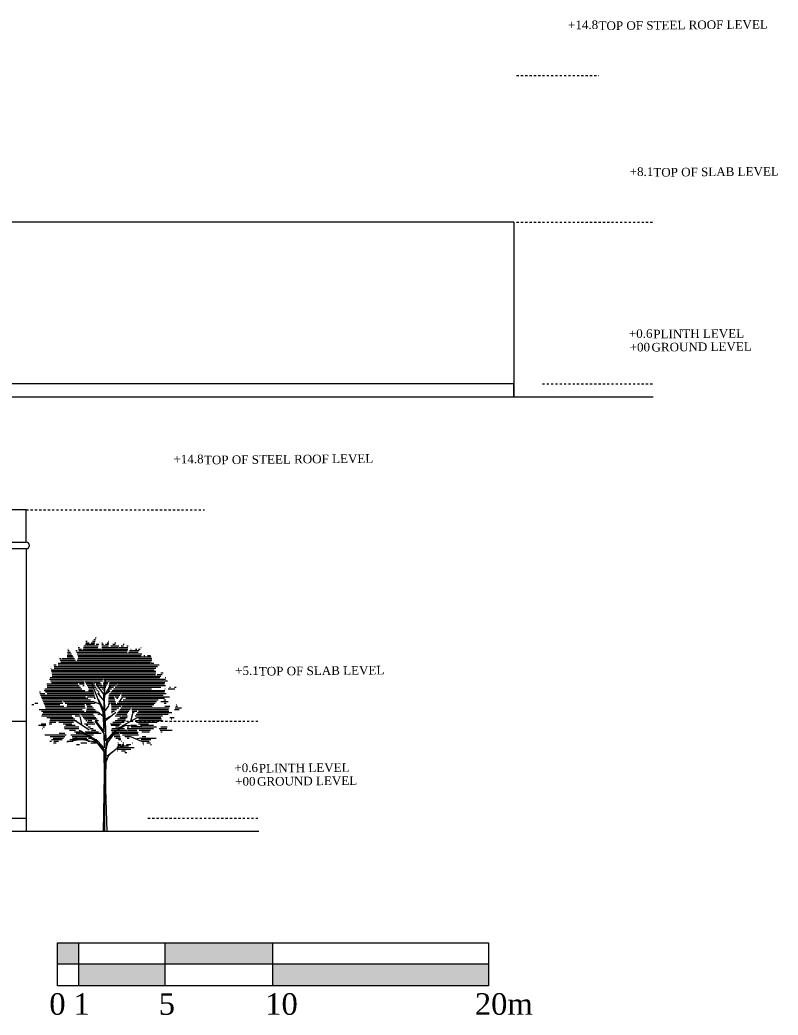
# Model space of a CAD drawing. Header units: inches. Extents: x 0 to 109, y 0 to 144.
# Drawn here: x 73.56 to 108.73, y 0.45 to 46.61 of the extents above; entities that cross this region are included whole.
import ezdxf

# ---------------------------------------------------------------- set-up
doc = ezdxf.new("R2010")
doc.units = ezdxf.units.IN
doc.header["$MEASUREMENT"] = 0
doc.linetypes.add('DASHED2', pattern=[9.525, 6.35, -3.175])
for name, color, linetype, lineweight in [('M_ABOVE', 252, 'DASHED2', 9), ('M_ARROWS', 252, 'Continuous', 13), ('M_ELEV 2', 251, 'Continuous', 15), ('M_TEXT', 250, 'Continuous', 0)]:
    doc.layers.add(name, color=color, linetype=linetype, lineweight=lineweight)
doc.layers.add('M_FURNITURE', color=250, linetype='Continuous', lineweight=5, transparency=0.1)
doc.styles.get("Standard").update_dxf_attribs({"font": 'arial.ttf'})

# ---------------------------------------------------------------- blocks, each defined once
blk = doc.blocks.new('*X2')
at = {"color": 0, "linetype": 'ByBlock'}
for p, q in [((6.788, 13.8), (7.343, 13.8)), ((6.81, 14), (6.88, 14)), ((6.81, 13.9), (7.01, 13.9)), ((7.138, 13.9), (7.369, 13.9)), ((7.22, 14), (7.395, 14)), ((7.302, 14.1), (7.42, 14.1)), ((7.384, 14.2), (7.446, 14.2)), ((7.453, 13.8), (7.618, 13.8)), ((7.465, 14.3), (7.472, 14.3)), ((7.64, 13.9), (7.646, 13.9)), ((7.819, 13.9), (7.852, 13.9)), ((7.819, 13.8), (7.922, 13.8)), ((8.038, 13.8), (8.238, 13.8)), ((8.138, 13.9), (8.243, 13.9)), ((8.238, 14), (8.248, 14)), ((8.506, 13.8), (8.651, 13.8)), ((8.634, 13.9), (8.693, 13.9)), ((9.156, 13.8), (9.211, 13.8)), ((5.645, 13.2), (5.896, 13.2)), ((5.653, 13.3), (5.83, 13.3)), ((5.661, 13.4), (5.763, 13.4)), ((5.668, 13.5), (5.697, 13.5)), ((6.175, 13.4), (6.259, 13.4)), ((6.218, 13.3), (9.407, 13.3)), ((6.261, 13.2), (9.392, 13.2)), ((6.296, 13.7), (6.305, 13.7)), ((6.318, 13.6), (6.413, 13.6)), ((6.341, 13.5), (6.52, 13.5)), ((6.363, 13.4), (9.422, 13.4)), ((6.616, 13.5), (7.767, 13.5)), ((6.646, 13.6), (7.567, 13.6)), ((6.677, 13.7), (7.589, 13.7)), ((7.819, 13.7), (8.233, 13.7)), ((7.819, 13.6), (8.228, 13.6)), ((7.819, 13.5), (9.438, 13.5)), ((8.251, 13.6), (8.838, 13.6)), ((8.379, 13.7), (8.888, 13.7)), ((8.889, 13.6), (9.453, 13.6)), ((9.023, 13.7), (9.17, 13.7)), ((9.389, 13.7), (9.468, 13.7)), ((9.408, 13.2), (10.335, 13.2)), ((9.483, 13.3), (10.095, 13.3)), ((9.557, 13.4), (10.161, 13.4)), ((9.632, 13.5), (9.652, 13.5)), ((9.929, 13.5), (10.013, 13.5)), ((10.112, 13.5), (10.228, 13.5)), ((10.272, 13.6), (10.294, 13.6)), ((5.053, 12.6), (10.873, 12.6)), ((5.113, 13), (5.114, 13)), ((5.153, 12.9), (5.243, 12.9)), ((5.193, 12.8), (6.163, 12.8)), ((5.233, 12.7), (10.918, 12.7)), ((5.322, 12.9), (6.096, 12.9)), ((5.63, 13), (6.03, 13)), ((5.637, 13.1), (5.963, 13.1)), ((6.263, 12.8), (10.964, 12.8)), ((6.296, 12.9), (10.948, 12.9)), ((6.304, 13.1), (10.285, 13.1)), ((6.329, 13), (10.235, 13)), ((10.263, 13), (10.504, 13)), ((10.448, 13.1), (10.504, 13.1)), ((10.535, 13), (10.907, 13)), ((10.685, 13.1), (10.865, 13.1)), ((10.908, 12.6), (11.084, 12.6)), ((4.6, 12.3), (4.626, 12.3)), ((4.621, 12.2), (11.102, 12.2)), ((4.643, 12.1), (11.21, 12.1)), ((4.665, 12), (11.202, 12)), ((4.687, 11.9), (11.195, 11.9)), ((4.784, 12.5), (4.931, 12.5)), ((4.801, 12.4), (11.314, 12.4)), ((4.817, 12.3), (11.208, 12.3)), ((5.062, 12.5), (11.419, 12.5)), ((11.282, 11.9), (11.595, 11.9)), ((11.522, 12), (11.658, 12)), ((4.351, 11.3), (6.301, 11.3)), ((4.519, 11.6), (7.885, 11.6)), ((4.556, 11.7), (7.928, 11.7)), ((4.581, 11.5), (6.684, 11.5)), ((4.644, 11.4), (6.689, 11.4)), ((4.68, 11.8), (11.531, 11.8)), ((6.408, 11.3), (6.694, 11.3)), ((6.715, 11.5), (7.842, 11.5)), ((6.772, 11.4), (7.283, 11.4)), ((6.828, 11.3), (7.342, 11.3)), ((7.328, 11.4), (7.714, 11.4)), ((7.445, 11.3), (7.782, 11.3)), ((7.903, 11.3), (8.161, 11.3)), ((7.917, 11.4), (8.211, 11.4)), ((7.93, 11.5), (8.261, 11.5)), ((7.943, 11.6), (8.311, 11.6)), ((7.956, 11.7), (11.467, 11.7)), ((8.271, 11.3), (8.784, 11.3)), ((8.285, 11.4), (11.782, 11.4)), ((8.299, 11.5), (11.937, 11.5)), ((8.312, 11.6), (11.82, 11.6)), ((8.815, 11.3), (11.751, 11.3)), ((11.79, 11.7), (11.835, 11.7)), ((3.878, 10.8), (3.948, 10.8)), ((3.918, 10.7), (4.219, 10.7)), ((4.18, 10.9), (6.735, 10.9)), ((4.221, 11), (6.544, 11)), ((4.274, 10.8), (7.301, 10.8)), ((4.364, 11.2), (6.382, 11.2)), ((4.368, 10.7), (7.327, 10.7)), ((4.378, 11.1), (6.463, 11.1)), ((6.608, 11.2), (6.7, 11.2)), ((6.885, 11.2), (7.196, 11.2)), ((6.942, 11.1), (7.222, 11.1)), ((6.961, 10.9), (7.274, 10.9)), ((6.998, 11), (7.248, 11)), ((7.244, 11.2), (7.4, 11.2)), ((7.328, 11.1), (7.459, 11.1)), ((7.413, 11), (7.517, 11)), ((7.497, 10.9), (7.576, 10.9)), ((7.563, 11.2), (7.851, 11.2)), ((7.581, 10.8), (7.634, 10.8)), ((7.666, 10.7), (7.693, 10.7)), ((7.681, 11.1), (8.061, 11.1)), ((7.799, 11), (8.011, 11)), ((7.89, 11.2), (8.111, 11.2)), ((7.917, 10.9), (7.961, 10.9)), ((8.216, 10.9), (8.292, 10.9)), ((8.229, 11), (8.415, 11)), ((8.243, 11.1), (8.538, 11.1)), ((8.257, 11.2), (8.661, 11.2)), ((8.285, 10.7), (9.004, 10.7)), ((8.374, 10.8), (11.76, 10.8)), ((8.462, 10.9), (11.771, 10.9)), ((8.55, 11), (10.926, 11)), ((8.638, 11.1), (11.525, 11.1)), ((8.726, 11.2), (11.823, 11.2)), ((9.043, 10.7), (11.86, 10.7)), ((11.77, 11), (11.793, 11)), ((11.99, 11), (12.392, 11)), ((12.065, 11.1), (12.137, 11.1)), ((12.378, 11.1), (12.492, 11.1)), ((3.592, 10.1), (3.776, 10.1)), ((3.957, 10.6), (7.353, 10.6)), ((3.997, 10.5), (6.782, 10.5)), ((4.037, 10.4), (6.936, 10.4)), ((4.076, 10.3), (5.289, 10.3)), ((4.116, 10.2), (5.319, 10.2)), ((4.155, 10.1), (5.35, 10.1)), ((5.3, 10.3), (7.09, 10.3)), ((5.406, 10.2), (7.245, 10.2)), ((5.512, 10.1), (6.702, 10.1)), ((6.702, 10.1), (7.399, 10.1)), ((6.914, 10.5), (7.379, 10.5)), ((7.325, 10.4), (7.405, 10.4)), ((7.75, 10.6), (7.752, 10.6)), ((8.22, 10.1), (8.346, 10.1)), ((8.225, 10.2), (8.396, 10.2)), ((8.23, 10.3), (8.637, 10.3)), ((8.236, 10.4), (8.611, 10.4)), ((8.241, 10.5), (8.585, 10.5)), ((8.246, 10.6), (8.559, 10.6)), ((8.4, 10.2), (8.663, 10.2)), ((8.402, 10.1), (8.689, 10.1)), ((8.579, 10.6), (8.944, 10.6)), ((8.657, 10.5), (8.884, 10.5)), ((8.736, 10.4), (8.824, 10.4)), ((8.778, 10.1), (11.156, 10.1)), ((8.962, 10.2), (11.241, 10.2)), ((9.043, 10.6), (11.658, 10.6)), ((9.043, 10.5), (12.057, 10.5)), ((9.145, 10.3), (11.349, 10.3)), ((9.328, 10.4), (11.759, 10.4)), ((11.529, 10.2), (11.984, 10.2)), ((11.711, 10.3), (11.827, 10.3)), ((11.729, 10.1), (11.865, 10.1)), ((3.415, 10), (3.533, 10)), ((3.869, 9.7), (6.579, 9.7)), ((4.011, 9.6), (6.693, 9.6)), ((4.052, 9.4), (5.812, 9.4)), ((4.113, 9.5), (6.365, 9.5)), ((4.195, 10), (5.176, 10)), ((4.234, 9.9), (5.421, 9.9)), ((4.274, 9.8), (6.758, 9.8)), ((5.602, 9.9), (6.739, 9.9)), ((5.618, 10), (6.721, 10)), ((5.836, 9.4), (6.403, 9.4)), ((6.375, 9.5), (6.808, 9.5)), ((6.459, 9.4), (7.261, 9.4)), ((6.81, 9.5), (7.568, 9.5)), ((6.815, 10), (7.102, 10)), ((6.83, 9.6), (7.475, 9.6)), ((6.85, 9.7), (7.382, 9.7)), ((6.87, 9.8), (7.288, 9.8)), ((6.89, 9.9), (7.195, 9.9)), ((7.549, 9.4), (7.662, 9.4)), ((8.21, 9.9), (8.246, 9.9)), ((8.215, 10), (8.296, 10)), ((8.405, 10), (9.132, 10)), ((8.408, 9.9), (9.002, 9.9)), ((8.411, 9.8), (8.871, 9.8)), ((8.414, 9.7), (8.74, 9.7)), ((8.416, 9.6), (8.61, 9.6)), ((8.419, 9.5), (8.479, 9.5)), ((8.725, 9.4), (9.375, 9.4)), ((8.794, 9.5), (9.446, 9.5)), ((8.863, 9.6), (9.517, 9.6)), ((8.933, 9.7), (9.587, 9.7)), ((9.002, 9.8), (9.658, 9.8)), ((9.072, 9.9), (10.986, 9.9)), ((9.141, 10), (11.071, 10)), ((9.692, 9.8), (12.046, 9.8)), ((9.703, 9.7), (11.999, 9.7)), ((9.713, 9.6), (10.021, 9.6)), ((9.724, 9.5), (9.847, 9.5)), ((9.971, 9.4), (11.99, 9.4)), ((10.043, 9.5), (12.219, 9.5)), ((10.116, 9.6), (12.019, 9.6)), ((11.767, 9.9), (12.093, 9.9)), ((12.377, 9.7), (12.676, 9.7)), ((12.421, 9.8), (12.826, 9.8)), ((12.464, 9.9), (12.564, 9.9)), ((12.508, 10), (12.534, 10)), ((3.985, 8.8), (4.29, 8.8)), ((4.011, 9.3), (5.912, 9.3)), ((4.349, 9.2), (6.012, 9.2)), ((4.488, 8.8), (4.656, 8.8)), ((4.514, 8.9), (4.906, 8.9)), ((4.54, 9), (6.212, 9)), ((4.567, 9.1), (6.112, 9.1)), ((5.107, 8.9), (6.017, 8.9)), ((5.367, 8.8), (5.915, 8.8)), ((6.127, 9.3), (6.441, 9.3)), ((6.417, 9.2), (6.478, 9.2)), ((6.544, 9.3), (7.346, 9.3)), ((6.629, 9.2), (7.432, 9.2)), ((6.713, 9.1), (6.924, 9.1)), ((6.714, 8.8), (7.362, 8.8)), ((6.798, 9), (6.857, 9)), ((6.896, 8.9), (7.275, 8.9)), ((6.921, 9), (7.188, 9)), ((6.946, 9.1), (7.517, 9.1)), ((7.38, 9), (7.602, 9)), ((7.679, 8.9), (7.687, 8.9)), ((8.349, 8.8), (9.035, 8.8)), ((8.495, 8.9), (9.216, 8.9)), ((8.641, 9), (9.304, 9)), ((8.655, 9.3), (9.051, 9.3)), ((8.787, 9.1), (9.296, 9.1)), ((8.933, 9.2), (9.404, 9.2)), ((9.079, 9.3), (9.429, 9.3)), ((9.908, 9.3), (11.63, 9.3)), ((9.924, 9), (11.623, 9)), ((9.987, 8.9), (11.299, 8.9)), ((10.018, 9.2), (11.523, 9.2)), ((10.116, 8.8), (10.736, 8.8)), ((10.128, 9.1), (11.573, 9.1)), ((12.086, 9.2), (12.361, 9.2)), ((12.171, 9.1), (12.222, 9.1)), ((3.818, 8.7), (4.281, 8.7)), ((4.072, 8.5), (4.107, 8.5)), ((4.094, 8.6), (4.194, 8.6)), ((5.129, 8.2), (5.474, 8.2)), ((5.439, 8.6), (6.361, 8.6)), ((5.465, 8.5), (6.353, 8.5)), ((5.539, 8.7), (6.138, 8.7)), ((5.773, 8.4), (6.15, 8.4)), ((6.08, 8.3), (6.45, 8.3)), ((6.192, 8.2), (6.75, 8.2)), ((6.763, 8.3), (7.601, 8.3)), ((6.785, 8.2), (7.769, 8.2)), ((6.824, 8.7), (6.93, 8.7)), ((6.934, 8.6), (7.097, 8.6)), ((7.044, 8.5), (7.265, 8.5)), ((7.153, 8.4), (7.433, 8.4)), ((8.389, 8.4), (9.373, 8.4)), ((8.395, 8.7), (8.925, 8.7)), ((8.439, 8.5), (8.875, 8.5)), ((8.439, 8.3), (10.049, 8.3)), ((8.489, 8.2), (8.907, 8.2)), ((8.667, 8.6), (8.9, 8.6)), ((8.907, 8.5), (9.233, 8.5)), ((8.968, 8.2), (10.077, 8.2)), ((9.398, 8.6), (9.53, 8.6)), ((9.412, 8.5), (9.991, 8.5)), ((9.425, 8.4), (10.02, 8.4)), ((9.631, 8.7), (9.993, 8.7)), ((9.661, 8.6), (11.249, 8.6)), ((10.004, 8.5), (11.063, 8.5)), ((10.166, 8.4), (10.877, 8.4)), ((10.244, 8.7), (11.058, 8.7)), ((10.328, 8.3), (10.8, 8.3)), ((11.422, 8.5), (11.89, 8.5)), ((11.472, 8.4), (12.224, 8.4)), ((11.511, 8.6), (11.928, 8.6)), ((11.522, 8.3), (11.607, 8.3)), ((11.994, 8.7), (12.006, 8.7)), ((4.216, 8.1), (5.572, 8.1)), ((4.53, 7.7), (4.65, 7.7)), ((4.553, 8), (5.486, 8)), ((4.643, 7.8), (5.241, 7.8)), ((4.756, 7.9), (5.4, 7.9)), ((4.777, 7.6), (4.926, 7.6)), ((4.785, 7.7), (5.083, 7.7)), ((5.241, 7.8), (5.315, 7.8)), ((5.632, 7.7), (5.976, 7.7)), ((5.798, 7.8), (6.953, 7.8)), ((5.865, 8.1), (7.286, 8.1)), ((5.953, 8), (7.156, 8)), ((5.965, 7.9), (6.876, 7.9)), ((6.485, 7.6), (6.867, 7.6)), ((6.936, 7.7), (7.031, 7.7)), ((6.96, 7.9), (7.32, 7.9)), ((7.109, 7.6), (7.482, 7.6)), ((7.319, 7.8), (7.485, 7.8)), ((8.539, 8.1), (8.934, 8.1)), ((8.59, 8), (8.961, 8)), ((8.699, 7.9), (8.988, 7.9)), ((8.808, 7.6), (8.856, 7.6)), ((8.866, 7.8), (9.015, 7.8)), ((9.032, 7.7), (9.042, 7.7)), ((9.113, 8.1), (9.559, 8.1)), ((9.138, 7.6), (9.194, 7.6)), ((9.258, 8), (9.544, 8)), ((9.403, 7.9), (9.528, 7.9)), ((9.58, 8.1), (10.106, 8.1)), ((9.745, 7.6), (9.764, 7.6)), ((10.253, 7.9), (11.229, 7.9)), ((10.292, 7.8), (10.887, 7.8)), ((10.332, 7.7), (10.786, 7.7)), ((10.348, 8), (10.578, 8)), ((10.371, 7.6), (10.459, 7.6)), ((10.648, 7.6), (10.864, 7.6)), ((4.768, 7.5), (4.769, 7.5)), ((6.223, 7.5), (6.403, 7.5)), ((8.768, 7.1), (8.801, 7.1)), ((8.782, 7.2), (9.626, 7.2)), ((8.795, 7.3), (9.851, 7.3)), ((8.808, 7.5), (9.027, 7.5)), ((8.808, 7.4), (9.491, 7.4)), ((9.054, 7.1), (9.292, 7.1)), ((9.078, 7.5), (9.194, 7.5)), ((9.261, 7), (9.381, 7)), ((9.36, 7.5), (9.627, 7.5)), ((9.469, 6.9), (9.471, 6.9)), ((10.41, 7.5), (10.426, 7.5)), ((10.878, 7.5), (10.943, 7.5))]:
    blk.add_line(p, q, dxfattribs=at)

msp = doc.modelspace()

# ---------------------------------------------------------------- hatches: boundary and pattern name
at = {"layer": 'M_TEXT'}
h = msp.add_hatch(color=7, dxfattribs=at)
h.dxf.hatch_style = 1
h.paths.add_polyline_path([(76.299, 3.805), (75.299, 3.805), (75.299, 2.805), (76.299, 2.805)])
h.paths.add_polyline_path([(80.299, 2.805), (76.299, 2.805), (76.299, 1.805), (80.299, 1.805)])
h.paths.add_polyline_path([(85.299, 3.805), (80.299, 3.805), (80.299, 2.805), (85.299, 2.805)])
h.paths.add_polyline_path([(94.26, 2.805), (85.971, 2.805), (85.496, 1.805), (95.235, 1.805)])
h.paths.add_polyline_path([(95.299, 2.805), (94.26, 2.805), (95.235, 1.805), (95.299, 1.805)])
h.paths.add_polyline_path([(85.971, 2.805), (85.299, 2.805), (85.299, 1.805), (85.496, 1.805)])

# ---------------------------------------------------------------- linework, layer by layer
at = {"layer": 'M_ABOVE', "ltscale": 0.00025}
for p, q in [((96.605, 44.031), (100.42, 44.031)), ((96.605, 37.232), (102.962, 37.232)), ((97.804, 29.732), (102.962, 29.732)), ((73.859, 23.888), (82.119, 23.888)), ((78.304, 14.089), (84.662, 14.089)), ((79.504, 9.589), (84.662, 9.589))]:
    msp.add_line(p, q, dxfattribs=at)
at = {"layer": 'M_ARROWS'}
for p, q in [((100.148, 29.132), (102.945, 29.132)), ((81.848, 8.989), (84.644, 8.989))]:
    msp.add_line(p, q, dxfattribs=at)
at = {"layer": 'M_ELEV 2'}
for p, q in [((96.472, 37.232), (42.761, 37.232)), ((96.472, 37.232), (96.472, 29.132)), ((96.472, 29.732), (11.827, 29.732)), ((96.472, 29.132), (96.472, 29.732)), ((11.827, 29.132), (96.472, 29.132)), ((96.472, 29.132), (100.148, 29.132)), ((73.859, 23.888), (30.415, 23.888)), ((73.859, 22.389), (73.859, 23.888)), ((30.415, 22.389), (73.859, 22.389)), ((30.415, 22.089), (73.859, 22.089)), ((73.859, 22.089), (73.859, 8.989)), ((26.914, 14.089), (73.859, 14.089)), ((28.345, 9.589), (73.859, 9.589)), ((18.745, 8.989), (81.848, 8.989))]:
    msp.add_line(p, q, dxfattribs=at)
msp.add_arc((73.859, 22.239), 0.15, 270, 90, dxfattribs=at)
at = {"layer": 'M_FURNITURE'}
for p, q in [((77.418, 14.496), (76.911, 15.796)), ((77.449, 15.336), (77.117, 15.78)), ((77.449, 15.209), (77.766, 15.732)), ((77.481, 15.32), (77.529, 15.986)), ((77.465, 15.035), (77.18, 15.384)), ((77.496, 13.752), (77.449, 15.32)), ((77.481, 15.304), (77.734, 15.495)), ((77.481, 15.067), (77.496, 15.273)), ((77.275, 14.877), (76.942, 15.003)), ((77.449, 14.607), (77.212, 15.083)), ((77.512, 14.18), (77.481, 15.067)), ((77.529, 14.576), (77.687, 14.797)), ((78.162, 14.972), (78.32, 15.178)), ((77.418, 14.306), (77.164, 14.512)), ((77.465, 13.593), (77.418, 14.496)), ((77.529, 14.116), (78.019, 14.496)), ((77.529, 14.195), (77.766, 14.322)), ((78.701, 14.085), (78.796, 14.433)), ((76.768, 13.672), (76.15, 14.085)), ((76.451, 13.878), (76.372, 14.243)), ((77.465, 13.514), (77.053, 14.085)), ((77.085, 14.085), (77.465, 13.593)), ((77.56, 13.213), (77.529, 14.116)), ((78.051, 13.657), (78.479, 13.894)), ((78.162, 13.783), (78.495, 13.942)), ((78.257, 13.831), (78.986, 14.243)), ((78.479, 13.894), (79.223, 13.831)), ((77.148, 13.102), (76.309, 13.657)), ((77.195, 13.134), (76.356, 13.641)), ((77.481, 12.849), (77.465, 13.514)), ((77.529, 13.165), (77.496, 13.451)), ((77.529, 13.165), (77.972, 13.625)), ((77.623, 13.213), (77.94, 13.546)), ((77.639, 13.102), (78.051, 13.657)), ((78.558, 13.514), (79.049, 13.561)), ((76.388, 13.229), (75.738, 13.118)), ((76.388, 13.229), (76.15, 13.308)), ((77.148, 13.102), (76.388, 13.229)), ((77.465, 12.674), (77.148, 13.102)), ((77.449, 12.849), (77.195, 13.134)), ((77.496, 12.738), (77.212, 13.055)), ((77.512, 12.024), (77.56, 13.039)), ((77.56, 13.039), (77.623, 13.213)), ((77.56, 12.754), (77.639, 13.102)), ((78.067, 12.833), (78.209, 13.023)), ((78.067, 12.833), (78.605, 12.991)), ((78.653, 13.387), (79.207, 13.15)), ((78.954, 13.26), (79.16, 13.308)), ((77.481, 11.597), (77.465, 12.674)), ((77.5, 12.328), (77.519, 12.708)), ((77.544, 10.979), (77.56, 12.754)), ((77.576, 12.23), (77.671, 12.484)), ((77.607, 12.484), (78.067, 12.833)), ((77.671, 12.484), (77.94, 12.722)), ((77.506, 11.485), (77.512, 12.011)), ((77.433, 8.95), (77.481, 11.597)), ((77.496, 8.982), (77.512, 11.438)), ((77.512, 11.438), (77.592, 8.95))]:
    msp.add_line(p, q, dxfattribs=at)
at = {"layer": 'M_TEXT'}
for p, q in [((75.299, 3.805), (95.299, 3.805)), ((75.299, 1.805), (75.299, 3.805)), ((76.299, 1.805), (76.299, 3.805)), ((80.299, 1.805), (80.299, 3.805)), ((85.299, 1.805), (85.299, 3.805)), ((95.299, 3.805), (95.299, 1.805)), ((95.299, 2.805), (75.299, 2.805)), ((95.299, 1.805), (75.299, 1.805))]:
    msp.add_line(p, q, dxfattribs=at)

# ---------------------------------------------------------------- block references
at = {"layer": 'M_FURNITURE', "xscale": 0.7373420534066585, "yscale": 0.7373420534066585, "zscale": 0.7373420534066585}
msp.add_blockref('*X2', (71.605, 7.477), dxfattribs=at)

# ---------------------------------------------------------------- texts
at = {"layer": 'M_TEXT', "char_height": 2.5, "attachment_point": 1, "rotation": 0.5596}
for s, width, insert in [('{\\fTimes New Roman|b0|i0|c0|p18;\\H0.16x;+14.8} ', 18.16185, (98.986, 46.579)), ('{\\fTimes New Roman|b0|i0|c0|p18;\\H0.16x;TOP OF STEEL ROOF LEVEL}  ', 8.45955, (100.401, 46.54)), ('{\\fTimes New Roman|b0|i0|c0|p18;\\H0.16x;+8.1} ', 18.16185, (101.847, 39.767)), ('{\\fTimes New Roman|b0|i0|c0|p18;\\H0.16x;TOP OF SLAB LEVEL}  ', 5.81126, (102.943, 39.741)), ('{\\fTimes New Roman|b0|i0|c0|p18;\\H0.16x;+0.6\\fArial|b0|i0|c0|p34; } ', 18.16185, (101.809, 32.258)), ('{\\fTimes New Roman|b0|i0|c0|p18;\\H0.16x;PLINTH LEVEL}  ', 5.81126, (102.943, 32.241)), ('{\\fTimes New Roman|b0|i0|c0|p18;\\H0.16x;+00\\fArial|b0|i0|c0|p34; } ', 18.16185, (101.847, 31.63)), ('{\\fTimes New Roman|b0|i0|c0|p18;\\H0.16x;GROUND LEVEL \\fArial|b0|i0|c0|p34; } ', 18.16185, (102.86, 31.63)), ('{\\fTimes New Roman|b0|i0|c0|p18;\\H0.16x;+14.8} ', 18.16185, (80.685, 26.436)), ('{\\fTimes New Roman|b0|i0|c0|p18;\\H0.16x;TOP OF STEEL ROOF LEVEL}  ', 8.45955, (82.1, 26.397)), ('{\\fTimes New Roman|b0|i0|c0|p18;\\H0.16x;+5.1} ', 18.16185, (83.546, 16.624)), ('{\\fTimes New Roman|b0|i0|c0|p18;\\H0.16x;TOP OF SLAB LEVEL}  ', 5.81126, (84.643, 16.598)), ('{\\fTimes New Roman|b0|i0|c0|p18;\\H0.16x;+0.6\\fArial|b0|i0|c0|p34; } ', 18.16185, (83.509, 12.116)), ('{\\fTimes New Roman|b0|i0|c0|p18;\\H0.16x;PLINTH LEVEL}  ', 5.81126, (84.643, 12.098)), ('{\\fTimes New Roman|b0|i0|c0|p18;\\H0.16x;+00\\fArial|b0|i0|c0|p34; } ', 18.16185, (83.546, 11.487)), ('{\\fTimes New Roman|b0|i0|c0|p18;\\H0.16x;GROUND LEVEL \\fArial|b0|i0|c0|p34; } ', 18.16185, (84.559, 11.487))]:
    msp.add_mtext_dynamic_manual_height_columns(s, width=width, gutter_width=12.5, heights=[0], dxfattribs=dict(at, insert=insert))
at = {"layer": 'M_TEXT', "char_height": 1, "attachment_point": 1}
for s, insert in [('{\\fTimes New Roman|b0|i0|c0|p18;0}', (74.927, 1.465)), ('{\\fTimes New Roman|b0|i0|c0|p18;1}', (76.05, 1.465)), ('{\\fTimes New Roman|b0|i0|c0|p18;5}', (80.001, 1.465)), ('{\\fTimes New Roman|b0|i0|c0|p18;10}', (84.943, 1.465)), ('{\\fTimes New Roman|b0|i0|c0|p18;20m}', (94.666, 1.465))]:
    msp.add_mtext_dynamic_manual_height_columns(s, width=18.16185, gutter_width=12.5, heights=[0], dxfattribs=dict(at, insert=insert))

doc.saveas('drawing.dxf')
